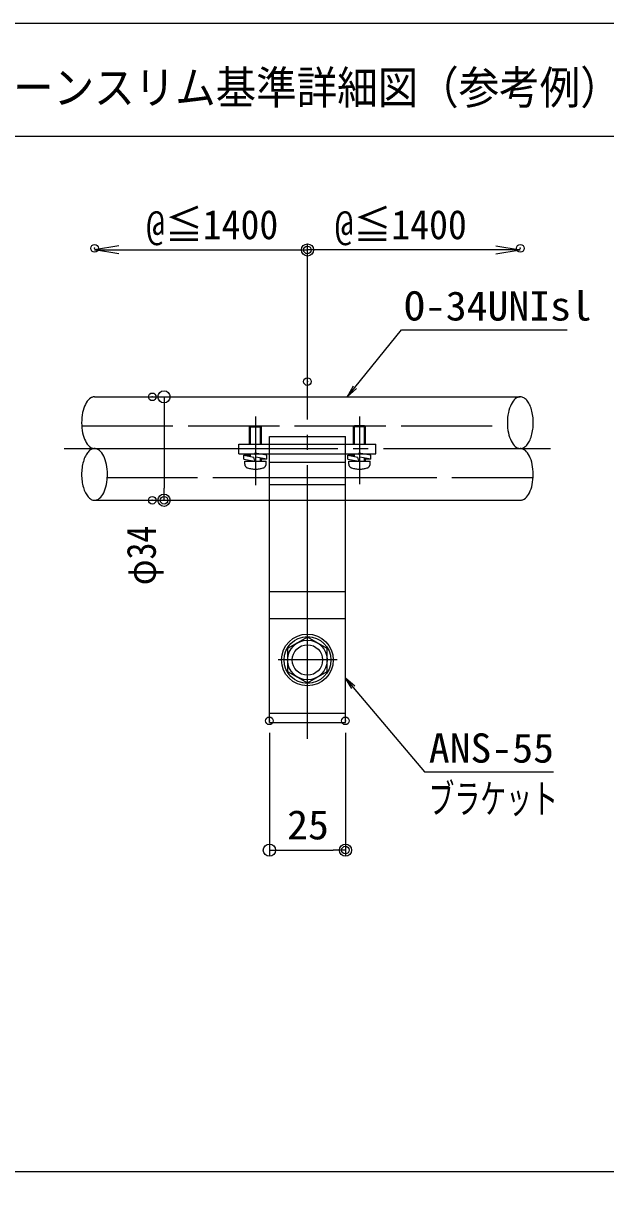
# Model space of a CAD drawing. Units: millimetres, scale not verified. Extents: x -800 to 800, y -554 to 554.
# Drawn here: x -557.5 to -366.2, y 166.2 to 554 of the extents above; entities that cross this region are included whole.
import ezdxf
from ezdxf.enums import TextEntityAlignment as Align

# ---------------------------------------------------------------- set-up
doc = ezdxf.new("R2010")
doc.units = ezdxf.units.MM
doc.header["$LTSCALE"] = 5
doc.header["$PDMODE"] = 32
doc.header["$PDSIZE"] = 2.5
for name, pattern in [('LONG_CHAIN', [21, 18, -1, 1, -1]), ('LONG_DASHED1', [7, 6, -1]), ('LONG_DASHED2', [13, 12, -1]), ('LONG_DOUBLE_CHAIN', [21.8, 18, -1, 0.6, -0.6, 0.6, -1])]:
    doc.linetypes.add(name, pattern=pattern)
for name, color, linetype, lineweight in [('0-0_4手摺（外線）', 3, 'Continuous', 9), ('0-1_6寸法', 1, 'Continuous', 9), ('0-2_0', 7, 'Continuous', 9), ('0-4_3ブラケット芯', 4, 'LONG_CHAIN', 9), ('0-5_4手摺芯', 5, 'LONG_CHAIN', 9), ('0-9_3ブラケット', 4, 'Continuous', 9), ('0-B_zumenwaku', 6, 'Continuous', 9), ('0-E_5ビス類', 6, 'LONG_DASHED1', 9), ('1-3_5アンカー芯', 4, 'LONG_CHAIN', 9), ('1-4_3ブラケット隠線', 134, 'LONG_DASHED2', 9), ('1-5_4手摺想像線', 2, 'LONG_DOUBLE_CHAIN', 9), ('1-6_5ビス・ボルト正面', 6, 'Continuous', 9), ('1-7_4手摺（隠線）', 3, 'LONG_DASHED1', 9), ('1-F_6文字', 2, 'Continuous', 9)]:
    doc.layers.add(name, color=color, linetype=linetype, lineweight=lineweight)
doc.layers.add('0-3_Defpoints', color=7, linetype='Continuous')
doc.layers.add('0-C_moji', color=2, linetype='Continuous')
doc.styles.add('ＭＳ ゴシック', font='')
doc.styles.add('ＭＳ Ｐゴシック', font='')
doc.styles.get('ＭＳ ゴシック').set_extended_font_data('MS Gothic')
doc.styles.get('ＭＳ Ｐゴシック').set_extended_font_data('MS PGothic')

# ---------------------------------------------------------------- blocks, each defined once
blk = doc.blocks.new('_Origin')
at = {"layer": '0-2_0', "color": 1}
blk.add_line((0, 0), (-5, 0), dxfattribs=at)
blk.add_circle((0, 0), 2.5, dxfattribs=at)
blk = doc.blocks.new('_Open')
at = {"layer": '0-2_0', "color": 1}
blk.add_line((-5, 0.833), (0, 0), dxfattribs=at)
blk.add_lwpolyline([(-5, -0.833), (0, 0), (-5, 0)], dxfattribs=at)
blk = doc.blocks.new('MLeader23')
at = {"layer": '1-F_6文字'}
blk.add_line((-449.611, 335.399), (-451.677, 338.889), dxfattribs=at)
at = {"layer": '1-F_6文字', "color": 1}
blk.add_line((-424.291, 308.053), (-383.264, 308.053), dxfattribs=at)
at = {"layer": '1-F_6文字'}
blk.add_lwpolyline([(-448.591, 336.257), (-451.677, 338.889), (-449.101, 335.828)], dxfattribs=at)
at = {"layer": '1-F_6文字', "color": 1}
blk.add_lwpolyline([(-449.101, 335.828), (-425.731, 308.053), (-424.291, 308.053)], dxfattribs=at)
at = {"layer": '1-F_6文字', "style": 'ＭＳ ゴシック'}
for s, width, p in [('ANS-55', 1.05, (-424.264, 308.202)), ('ブラケット', 0.65, (-424.375, 291.536))]:
    blk.add_text(s, height=9.604, dxfattribs=dict(at, width=width)).set_placement(p, align=Align.BOTTOM_LEFT)
blk = doc.blocks.new('MLeader24')
at = {"layer": '1-F_6文字', "color": 1}
blk.add_line((-431.774, 453.377), (-378.747, 453.377), dxfattribs=at)
at = {"layer": '1-F_6文字'}
blk.add_line((-448.08, 434.008), (-451.119, 431.323), dxfattribs=at)
at = {"layer": '1-F_6文字', "color": 1}
blk.add_lwpolyline([(-448.598, 434.428), (-433.214, 453.377), (-431.774, 453.377)], dxfattribs=at)
at = {"layer": '1-F_6文字'}
blk.add_lwpolyline([(-449.115, 434.849), (-451.119, 431.323), (-448.598, 434.428)], dxfattribs=at)
at = {"layer": '1-F_6文字', "style": 'ＭＳ ゴシック', "width": 1.05}
blk.add_text('O-34UNIsl', height=9.604, dxfattribs=at).set_placement((-432.414, 453.527), align=Align.BOTTOM_LEFT)

msp = doc.modelspace()

# ---------------------------------------------------------------- linework, layer by layer
at = {"layer": '0-0_4手摺（外線）'}
for p, q in [((-534.177, 431.323), (-394.177, 431.323)), ((-534.177, 397.323), (-394.177, 397.323))]:
    msp.add_line(p, q, dxfattribs=at)
at = {"layer": '0-1_6寸法'}
for p, q in [((-464.177, 440.323), (-464.177, 481.608)), ((-464.177, 440.323), (-464.177, 481.608)), ((-526.177, 479.608), (-464.177, 479.608)), ((-402.177, 479.608), (-464.177, 479.608)), ((-511.22, 431.323), (-509.327, 431.323)), ((-511.327, 427.323), (-511.327, 401.323)), ((-511.22, 397.323), (-509.327, 397.323)), ((-476.677, 320.823), (-476.677, 280.323)), ((-451.677, 320.823), (-451.677, 280.323)), ((-472.677, 282.323), (-455.677, 282.323))]:
    msp.add_line(p, q, dxfattribs=at)
msp.add_circle((-464.177, 479.608), 2, dxfattribs=at)
at = {"layer": '0-3_Defpoints'}
for p in [(-534.177, 480.143), (-394.177, 480.143), (-464.177, 479.608), (-464.177, 479.608), (-464.177, 436.323), (-464.177, 436.323), (-515.22, 431.323), (-515.22, 397.323), (-511.327, 397.323), (-476.677, 324.823), (-451.677, 324.823), (-451.677, 282.323)]:
    msp.add_point(p, dxfattribs=at)
at = {"layer": '0-4_3ブラケット芯'}
msp.add_line((-464.177, 318.884), (-464.177, 440.323), dxfattribs=at)
at = {"layer": '0-5_4手摺芯'}
msp.add_line((-544.177, 414.323), (-384.255, 414.323), dxfattribs=at)
at = {"layer": '0-9_3ブラケット'}
for p, q in [((-476.677, 324.323), (-476.677, 397.323)), ((-451.677, 324.323), (-451.677, 397.323)), ((-451.677, 358.323), (-476.677, 358.323)), ((-476.677, 327.323), (-451.677, 327.323)), ((-476.677, 324.323), (-451.677, 324.323))]:
    msp.add_line(p, q, dxfattribs=at)
at = {"layer": '0-B_zumenwaku'}
for p, q in [((-799.188, 516.962), (515.999, 516.962)), ((-799.188, 176.643), (515.999, 176.643))]:
    msp.add_line(p, q, dxfattribs=at)
msp.add_lwpolyline([(-799.987, -553.98), (799.997, -553.98), (799.997, 554.009), (-799.987, 554.009)], close=True, dxfattribs=at)
at = {"layer": '0-E_5ビス類'}
for p, q in [((-483.277, 421.473), (-482.927, 421.823)), ((-483.277, 415.773), (-483.277, 421.473)), ((-482.927, 415.773), (-482.927, 421.823)), ((-482.927, 421.823), (-479.627, 421.823)), ((-479.627, 415.773), (-479.627, 421.823)), ((-479.277, 415.773), (-479.277, 421.473)), ((-449.077, 421.473), (-448.727, 421.823)), ((-445.077, 421.473), (-449.077, 421.473)), ((-449.077, 415.773), (-449.077, 421.473)), ((-445.427, 421.823), (-448.727, 421.823)), ((-448.727, 415.773), (-448.727, 421.823)), ((-445.077, 421.473), (-445.427, 421.823)), ((-445.427, 415.773), (-445.427, 421.823)), ((-445.077, 415.773), (-445.077, 421.473)), ((-485.077, 412.123), (-483.277, 412.123)), ((-485.077, 412.123), (-481.841, 411.542)), ((-485.077, 410.823), (-485.077, 412.123)), ((-483.277, 411.8), (-483.277, 412.573)), ((-482.927, 411.737), (-482.927, 412.573)), ((-481.459, 410.173), (-481.841, 411.542)), ((-477.477, 412.123), (-481.477, 412.842)), ((-481.477, 412.842), (-481.095, 411.473)), ((-477.477, 410.823), (-481.095, 411.473)), ((-479.627, 412.509), (-479.627, 412.573)), ((-479.627, 410.173), (-479.627, 411.209)), ((-479.277, 412.446), (-479.277, 412.573)), ((-479.277, 410.173), (-479.277, 411.146)), ((-477.477, 410.823), (-477.477, 412.123)), ((-450.877, 410.823), (-450.877, 412.123)), ((-450.877, 412.123), (-447.641, 411.542)), ((-450.877, 412.123), (-449.077, 412.123)), ((-449.077, 411.8), (-449.077, 412.573)), ((-448.727, 411.737), (-448.727, 412.573)), ((-447.259, 410.173), (-447.641, 411.542)), ((-447.277, 412.842), (-446.895, 411.473)), ((-443.277, 412.123), (-447.277, 412.842)), ((-443.277, 410.823), (-446.895, 411.473)), ((-445.427, 412.509), (-445.427, 412.573)), ((-445.427, 410.173), (-445.427, 411.209)), ((-445.077, 412.446), (-445.077, 412.573)), ((-445.077, 410.173), (-445.077, 411.146)), ((-443.277, 410.823), (-443.277, 412.123)), ((-485.077, 410.823), (-481.459, 410.173)), ((-484.777, 410.173), (-477.777, 410.173)), ((-484.777, 410.173), (-477.777, 410.173)), ((-484.777, 409.194), (-484.777, 410.173)), ((-483.277, 410.173), (-483.277, 410.5)), ((-482.927, 410.173), (-482.927, 410.437)), ((-477.477, 410.823), (-479.277, 410.823)), ((-477.777, 409.194), (-477.777, 410.173)), ((-450.877, 410.823), (-447.259, 410.173)), ((-450.577, 409.194), (-450.577, 410.173)), ((-450.577, 410.173), (-443.577, 410.173)), ((-450.577, 410.173), (-443.577, 410.173)), ((-449.077, 410.173), (-449.077, 410.5)), ((-448.727, 410.173), (-448.727, 410.437)), ((-443.277, 410.823), (-445.077, 410.823)), ((-443.577, 409.194), (-443.577, 410.173))]:
    msp.add_line(p, q, dxfattribs=at)
msp.add_lwpolyline([(-483.277, 421.473), (-479.277, 421.473), (-479.627, 421.823)], dxfattribs=at)
for centre, radius, start, end in [((-483.477, 409.194), 1.3, 180, 253.39845), ((-481.277, 416.573), 9, 253.39845, 286.60155), ((-479.077, 409.194), 1.3, 286.60155, 0), ((-449.277, 409.194), 1.3, 180, 253.39845), ((-447.077, 416.573), 9, 253.39845, 286.60155), ((-444.877, 409.194), 1.3, 286.60155, 0)]:
    msp.add_arc(centre, radius, start, end, dxfattribs=at)
at = {"layer": '1-3_5アンカー芯'}
for p, q in [((-481.277, 424.816), (-481.277, 402.33)), ((-447.077, 424.816), (-447.077, 402.618))]:
    msp.add_line(p, q, dxfattribs=at)
at = {"layer": '1-4_3ブラケット隠線'}
for p, q in [((-486.677, 415.773), (-441.677, 415.773)), ((-486.677, 412.573), (-486.677, 415.773)), ((-476.677, 418.323), (-451.677, 418.323)), ((-476.677, 397.323), (-476.677, 418.323)), ((-451.677, 397.323), (-451.677, 418.323)), ((-441.677, 412.573), (-441.677, 415.773)), ((-486.677, 412.573), (-441.677, 412.573)), ((-476.677, 409.823), (-451.677, 409.823)), ((-476.677, 404.823), (-451.677, 404.823)), ((-476.677, 402.523), (-451.677, 402.523)), ((-476.677, 367.323), (-451.677, 367.323))]:
    msp.add_line(p, q, dxfattribs=at)
at = {"layer": '1-5_4手摺想像線'}
for centre, major_axis, start_param, end_param in [((-534.177, 422.823), (0, -8.5), 3.1415927, 6.2831853), ((-394.177, 422.823), (0, -8.5), 3.1415927, 6.2831853), ((-394.177, 422.823), (0, -8.5), 0, 3.1415927), ((-534.177, 405.823), (0, 8.5), 0, 3.1415927), ((-534.177, 405.823), (0, 8.5), 3.1415927, 6.2831853), ((-394.177, 405.823), (0, 8.5), 3.1415927, 6.2831853)]:
    msp.add_ellipse(centre, major_axis=major_axis, ratio=0.5, start_param=start_param, end_param=end_param, dxfattribs=at)
at = {"layer": '1-6_5ビス・ボルト正面'}
for p, q in [((-470.677, 348.576), (-470.677, 341.07)), ((-454.446, 344.823), (-473.808, 344.823))]:
    msp.add_line(p, q, dxfattribs=at)
for points in [[(-457.677, 348.576), (-464.177, 352.329), (-470.677, 348.576)], [(-470.677, 341.07), (-464.177, 337.317), (-457.677, 341.07), (-457.677, 348.576)]]:
    msp.add_lwpolyline(points, dxfattribs=at)
for radius in [8.5, 7.7, 6.5, 5]:
    msp.add_circle((-464.177, 344.823), radius, dxfattribs=at)
at = {"layer": '1-7_4手摺（隠線）'}
for p, q in [((-538.397, 421.823), (-398.397, 421.823)), ((-530.272, 404.823), (-476.677, 404.823)), ((-451.677, 404.823), (-389.956, 404.823))]:
    msp.add_line(p, q, dxfattribs=at)

# ---------------------------------------------------------------- block references
at = {"layer": '0-1_6寸法'}
for name, p, xscale, yscale, rotation in [('_Open', (-534.177, 479.608), 1.6, 1.6, 180), ('_Origin', (-511.327, 431.323), 0.8, 0.8, 90), ('_Origin', (-511.327, 397.323), 0.8, 0.8, 270), ('_Origin', (-476.677, 282.323), 0.8, 0.8, 180)]:
    msp.add_blockref(name, p, dxfattribs=dict(at, xscale=xscale, yscale=yscale, rotation=rotation))
for name, p, xscale, yscale in [('_Open', (-394.177, 479.608), 1.6, 1.6), ('_Origin', (-451.677, 282.323), 0.8, 0.8)]:
    msp.add_blockref(name, p, dxfattribs=dict(at, xscale=xscale, yscale=yscale))
at = {"layer": '1-F_6文字'}
for name in ['MLeader24', 'MLeader23']:
    msp.add_blockref(name, (0, 0), dxfattribs=at)

# ---------------------------------------------------------------- texts
at = {"layer": '0-1_6寸法', "color": 2, "style": 'ＭＳ ゴシック'}
for s, width, p in [('@≦1400', 0.95, (-517.21, 480.258)), ('@≦1400', 0.95, (-455.21, 480.258)), ('25', 1.05, (-470.843, 282.973))]:
    msp.add_text(s, height=9.604, dxfattribs=dict(at, width=width)).set_placement(p, align=Align.BOTTOM_LEFT)
at = {"layer": '0-1_6寸法', "color": 2, "style": 'ＭＳ ゴシック', "width": 0.85}
msp.add_text('φ34', height=9.604, rotation=90, dxfattribs=at).set_placement((-511.128, 369.421), align=Align.BOTTOM_LEFT)
at = {"layer": '0-C_moji', "style": 'ＭＳ Ｐゴシック', "width": 0.9}
msp.add_text('笠木一体型水平手すり\u3000ユニティーレーンスリム基準詳細図（参考例）', height=10.85, dxfattribs=at).set_placement((-787.377, 524.331), align=Align.BOTTOM_LEFT)

doc.saveas('drawing.dxf')
